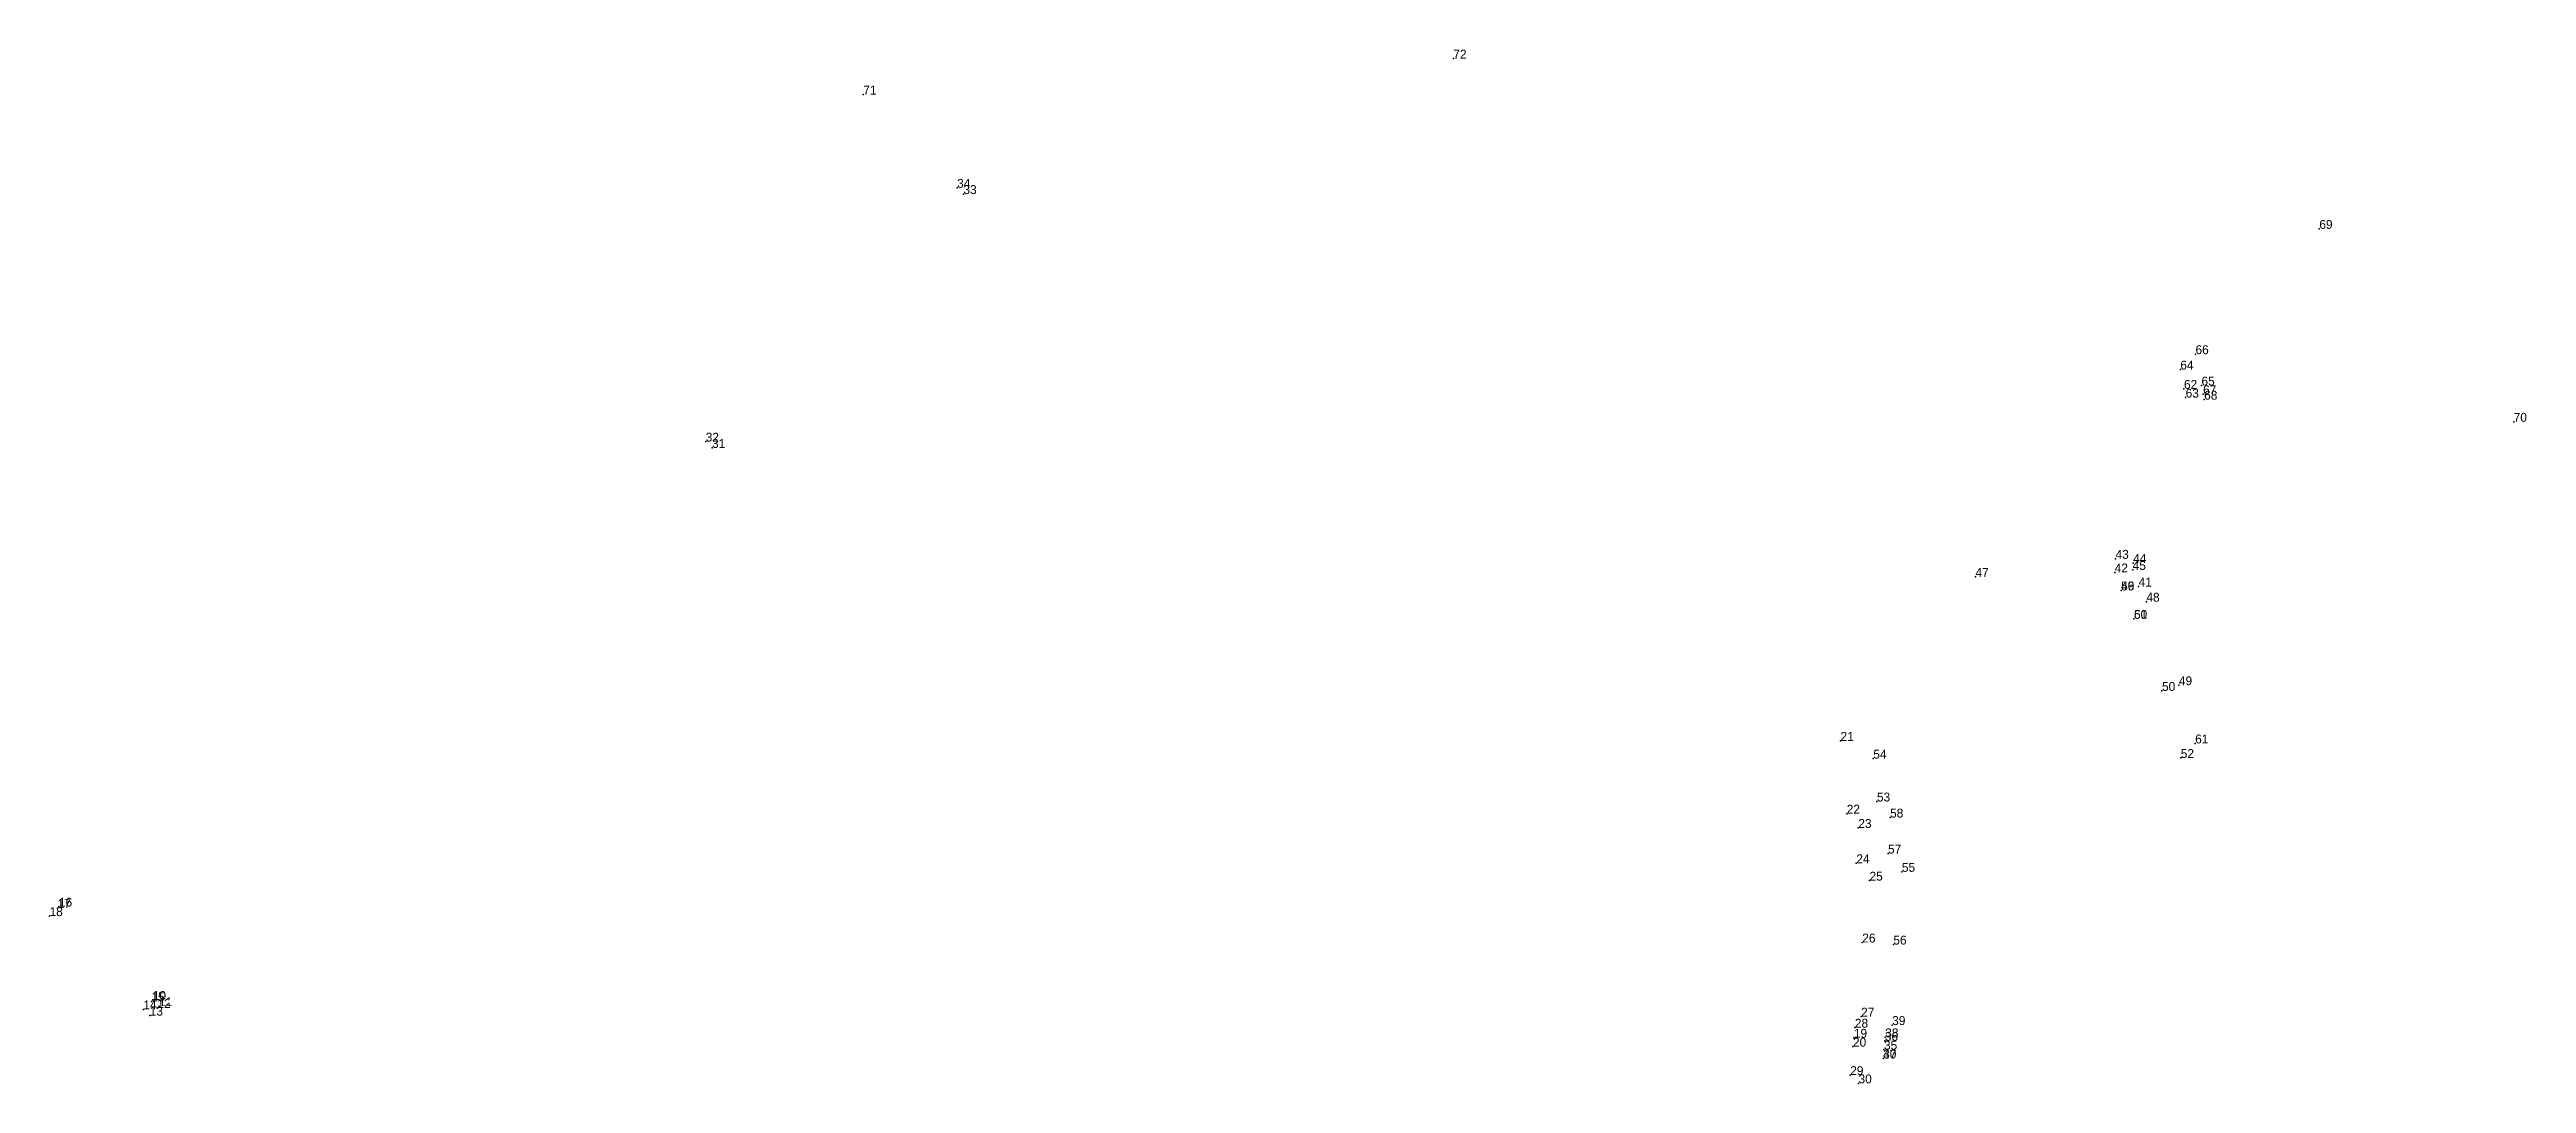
# Model space of a CAD drawing. Header units: metres. Extents: x -834 to 1951, y -388 to 774.
import ezdxf

# ---------------------------------------------------------------- set-up
doc = ezdxf.new("R2010")
doc.units = ezdxf.units.M

msp = doc.modelspace()

# ---------------------------------------------------------------- linework, layer by layer
at = {"layer": 'Puntos'}
for p in [(744.544, 764.066), (744.544, 764.066), (744.544, 764.066), (81.165, 723.62), (81.165, 723.62), (81.165, 723.62), (186.699, 618.763), (186.699, 618.763), (186.699, 618.763), (193.793, 611.715), (193.793, 611.715), (193.793, 611.715), (1718.092, 572.589), (1718.092, 572.589), (1718.092, 572.589), (1578.918, 431.721), (1578.918, 431.721), (1578.918, 431.721), (1561.84, 414.435), (1561.84, 414.435), (1561.84, 414.435), (1565.958, 392.726), (1565.958, 392.726), (1565.958, 392.726), (1585.608, 396.453), (1585.608, 396.453), (1585.608, 396.453), (1567.822, 382.902), (1567.822, 382.902), (1567.822, 382.902), (1587.471, 386.629), (1587.471, 386.629), (1587.471, 386.629), (1588.62, 380.575), (1588.62, 380.575), (1588.62, 380.575), (1936.604, 355.667), (1936.604, 355.667), (1936.604, 355.667), (-95.919, 333.394), (-95.919, 333.394), (-95.919, 333.394), (-88.815, 326.356), (-88.815, 326.356), (-88.815, 326.356), (1488.995, 201.656), (1488.995, 201.656), (1488.995, 201.656), (1508.741, 196.912), (1508.741, 196.912), (1508.741, 196.912), (1331.542, 181.333), (1331.542, 181.333), (1331.542, 181.333), (1488.055, 186.348), (1488.055, 186.348), (1488.055, 186.348), (1508.268, 189.201), (1508.268, 189.201), (1508.268, 189.201), (1514.922, 170.496), (1514.922, 170.496), (1514.922, 170.496), (1495.252, 166.117), (1495.252, 166.117), (1495.252, 166.117), (1495.252, 166.117), (1495.252, 166.117), (1495.252, 166.117), (1523.696, 153.443), (1523.696, 153.443), (1523.696, 153.443), (1509.73, 134.166), (1509.73, 134.166), (1509.73, 134.166), (1509.73, 134.166), (1509.73, 134.166), (1509.73, 134.166), (1560.218, 59.474), (1560.218, 59.474), (1560.218, 59.474), (1541.221, 53.143), (1541.221, 53.143), (1541.221, 53.143), (1179.863, -3.03), (1179.863, -3.03), (1179.863, -3.03), (1216.681, -23), (1216.681, -23), (1216.681, -23), (1562.315, -22.277), (1562.315, -22.277), (1562.315, -22.277), (1578.509, -5.925), (1578.509, -5.925), (1578.509, -5.925), (1220.767, -71.205), (1220.767, -71.205), (1220.767, -71.205), (1186.806, -84.952), (1186.806, -84.952), (1186.806, -84.952), (1199.822, -100.894), (1199.822, -100.894), (1199.822, -100.894), (1235.528, -89.284), (1235.528, -89.284), (1235.528, -89.284), (1233.26, -129.755), (1233.26, -129.755), (1233.26, -129.755), (1197.595, -140.642), (1197.595, -140.642), (1197.595, -140.642), (1212.412, -160.193), (1212.412, -160.193), (1212.412, -160.193), (1248.815, -150.28), (1248.815, -150.28), (1248.815, -150.28), (-824.687, -191.05), (-824.687, -191.05), (-824.687, -191.05), (-823.055, -189.402), (-823.055, -189.402), (-823.055, -189.402), (-833.61, -200.06), (-833.61, -200.06), (-833.61, -200.06), (1204.252, -229.721), (1204.252, -229.721), (1204.252, -229.721), (1239.223, -232.02), (1239.223, -232.02), (1239.223, -232.02), (-728.076, -304.917), (-728.076, -304.917), (-728.076, -304.917), (-719.141, -295.895), (-719.141, -295.895), (-719.141, -295.895), (-717.521, -294.259), (-717.521, -294.259), (-717.521, -294.259), (-712.458, -303.358), (-712.458, -303.358), (-712.458, -303.358), (-710.427, -301.308), (-710.427, -301.308), (-710.427, -301.308), (-720.982, -311.965), (-720.982, -311.965), (-720.982, -311.965), (1195.948, -325.457), (1195.948, -325.457), (1195.948, -325.457), (1203.046, -313.021), (1203.046, -313.021), (1203.046, -313.021), (1237.911, -322.542), (1237.911, -322.542), (1237.911, -322.542), (1193.845, -346.779), (1193.845, -346.779), (1193.845, -346.779), (1194.826, -336.827), (1194.826, -336.827), (1194.826, -336.827), (1227.695, -360.165), (1227.695, -360.165), (1227.695, -360.165), (1227.695, -360.165), (1227.695, -360.165), (1227.695, -360.165), (1228.676, -350.213), (1228.676, -350.213), (1228.676, -350.213), (1229.658, -340.261), (1229.658, -340.261), (1229.658, -340.261), (1230.046, -336.322), (1230.046, -336.322), (1230.046, -336.322), (1190.689, -378.783), (1190.689, -378.783), (1190.689, -378.783), (1200.048, -388.082), (1200.048, -388.082), (1200.048, -388.082)]:
    msp.add_point(p, dxfattribs=at)

# ---------------------------------------------------------------- texts
at = {"layer": 'Puntos_ID'}
for s, p in [('72', (744.544, 764.066)), ('72', (744.544, 764.066)), ('72', (744.544, 764.066)), ('71', (81.165, 723.62)), ('71', (81.165, 723.62)), ('71', (81.165, 723.62)), ('34', (186.699, 618.763)), ('34', (186.699, 618.763)), ('34', (186.699, 618.763)), ('33', (193.793, 611.715)), ('33', (193.793, 611.715)), ('33', (193.793, 611.715)), ('69', (1718.092, 572.589)), ('69', (1718.092, 572.589)), ('69', (1718.092, 572.589)), ('64', (1561.84, 414.435)), ('64', (1561.84, 414.435)), ('64', (1561.84, 414.435)), ('66', (1578.918, 431.721)), ('66', (1578.918, 431.721)), ('66', (1578.918, 431.721)), ('62', (1565.958, 392.726)), ('62', (1565.958, 392.726)), ('62', (1565.958, 392.726)), ('63', (1567.822, 382.902)), ('63', (1567.822, 382.902)), ('63', (1567.822, 382.902)), ('65', (1585.608, 396.453)), ('65', (1585.608, 396.453)), ('65', (1585.608, 396.453)), ('67', (1587.471, 386.629)), ('67', (1587.471, 386.629)), ('67', (1587.471, 386.629)), ('68', (1588.62, 380.575)), ('68', (1588.62, 380.575)), ('68', (1588.62, 380.575)), ('70', (1936.604, 355.667)), ('70', (1936.604, 355.667)), ('70', (1936.604, 355.667)), ('32', (-95.919, 333.394)), ('32', (-95.919, 333.394)), ('32', (-95.919, 333.394)), ('31', (-88.815, 326.356)), ('31', (-88.815, 326.356)), ('31', (-88.815, 326.356)), ('42', (1488.055, 186.348)), ('42', (1488.055, 186.348)), ('42', (1488.055, 186.348)), ('43', (1488.995, 201.656)), ('43', (1488.995, 201.656)), ('43', (1488.995, 201.656)), ('45', (1508.268, 189.201)), ('45', (1508.268, 189.201)), ('45', (1508.268, 189.201)), ('44', (1508.741, 196.912)), ('44', (1508.741, 196.912)), ('44', (1508.741, 196.912)), ('47', (1331.542, 181.333)), ('47', (1331.542, 181.333)), ('47', (1331.542, 181.333)), ('46', (1495.252, 166.117)), ('46', (1495.252, 166.117)), ('46', (1495.252, 166.117)), ('59', (1495.252, 166.117)), ('59', (1495.252, 166.117)), ('59', (1495.252, 166.117)), ('41', (1514.922, 170.496)), ('41', (1514.922, 170.496)), ('41', (1514.922, 170.496)), ('51', (1509.73, 134.166)), ('51', (1509.73, 134.166)), ('51', (1509.73, 134.166)), ('60', (1509.73, 134.166)), ('60', (1509.73, 134.166)), ('60', (1509.73, 134.166)), ('48', (1523.696, 153.443)), ('48', (1523.696, 153.443)), ('48', (1523.696, 153.443)), ('50', (1541.221, 53.143)), ('50', (1541.221, 53.143)), ('50', (1541.221, 53.143)), ('49', (1560.218, 59.474)), ('49', (1560.218, 59.474)), ('49', (1560.218, 59.474)), ('21', (1179.863, -3.03)), ('21', (1179.863, -3.03)), ('21', (1179.863, -3.03)), ('61', (1578.509, -5.925)), ('61', (1578.509, -5.925)), ('61', (1578.509, -5.925)), ('54', (1216.681, -23)), ('54', (1216.681, -23)), ('54', (1216.681, -23)), ('52', (1562.315, -22.277)), ('52', (1562.315, -22.277)), ('52', (1562.315, -22.277)), ('22', (1186.806, -84.952)), ('22', (1186.806, -84.952)), ('22', (1186.806, -84.952)), ('53', (1220.767, -71.205)), ('53', (1220.767, -71.205)), ('53', (1220.767, -71.205)), ('58', (1235.528, -89.284)), ('58', (1235.528, -89.284)), ('58', (1235.528, -89.284)), ('23', (1199.822, -100.894)), ('23', (1199.822, -100.894)), ('23', (1199.822, -100.894)), ('24', (1197.595, -140.642)), ('24', (1197.595, -140.642)), ('24', (1197.595, -140.642)), ('57', (1233.26, -129.755)), ('57', (1233.26, -129.755)), ('57', (1233.26, -129.755)), ('25', (1212.412, -160.193)), ('25', (1212.412, -160.193)), ('25', (1212.412, -160.193)), ('55', (1248.815, -150.28)), ('55', (1248.815, -150.28)), ('55', (1248.815, -150.28)), ('18', (-833.61, -200.06)), ('18', (-833.61, -200.06)), ('18', (-833.61, -200.06)), ('17', (-824.687, -191.05)), ('17', (-824.687, -191.05)), ('17', (-824.687, -191.05)), ('16', (-823.055, -189.402)), ('16', (-823.055, -189.402)), ('16', (-823.055, -189.402)), ('26', (1204.252, -229.721)), ('26', (1204.252, -229.721)), ('26', (1204.252, -229.721)), ('56', (1239.223, -232.02)), ('56', (1239.223, -232.02)), ('56', (1239.223, -232.02)), ('14', (-728.076, -304.917)), ('14', (-728.076, -304.917)), ('14', (-728.076, -304.917)), ('13', (-720.982, -311.965)), ('13', (-720.982, -311.965)), ('13', (-720.982, -311.965)), ('15', (-719.141, -295.895)), ('15', (-719.141, -295.895)), ('15', (-719.141, -295.895)), ('10', (-717.521, -294.259)), ('10', (-717.521, -294.259)), ('10', (-717.521, -294.259)), ('12', (-712.458, -303.358)), ('12', (-712.458, -303.358)), ('12', (-712.458, -303.358)), ('11', (-710.427, -301.308)), ('11', (-710.427, -301.308)), ('11', (-710.427, -301.308)), ('27', (1203.046, -313.021)), ('27', (1203.046, -313.021)), ('27', (1203.046, -313.021)), ('19', (1194.826, -336.827)), ('19', (1194.826, -336.827)), ('19', (1194.826, -336.827)), ('28', (1195.948, -325.457)), ('28', (1195.948, -325.457)), ('28', (1195.948, -325.457)), ('36', (1229.658, -340.261)), ('36', (1229.658, -340.261)), ('36', (1229.658, -340.261)), ('38', (1230.046, -336.322)), ('38', (1230.046, -336.322)), ('38', (1230.046, -336.322)), ('39', (1237.911, -322.542)), ('39', (1237.911, -322.542)), ('39', (1237.911, -322.542)), ('20', (1193.845, -346.779)), ('20', (1193.845, -346.779)), ('20', (1193.845, -346.779)), ('40', (1227.695, -360.165)), ('40', (1227.695, -360.165)), ('40', (1227.695, -360.165)), ('37', (1227.695, -360.165)), ('37', (1227.695, -360.165)), ('37', (1227.695, -360.165)), ('35', (1228.676, -350.213)), ('35', (1228.676, -350.213)), ('35', (1228.676, -350.213)), ('29', (1190.689, -378.783)), ('29', (1190.689, -378.783)), ('29', (1190.689, -378.783)), ('30', (1200.048, -388.082)), ('30', (1200.048, -388.082)), ('30', (1200.048, -388.082))]:
    msp.add_text(s, height=10, dxfattribs=at).set_placement(p)

doc.saveas('drawing.dxf')
